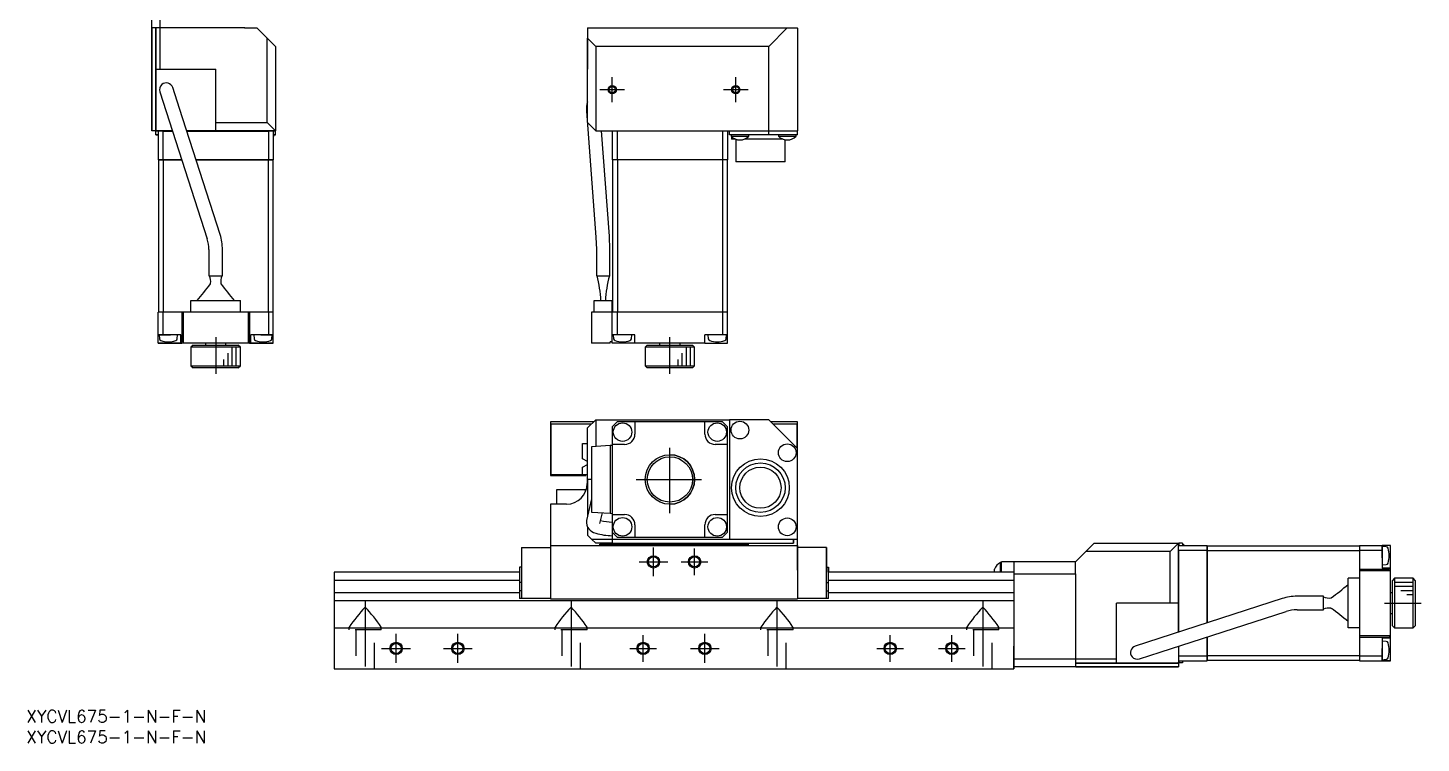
# Model space of a CAD drawing. Extents: x -2 to 690, y -8 to 421.
# Drawn here: x 0.4 to 338.8, y -8 to 165.6 of the extents above; entities that cross this region are included whole.
import ezdxf

# ---------------------------------------------------------------- set-up
doc = ezdxf.new("R2010")
doc.units = 0
doc.header["$LTSCALE"] = 0.5
doc.linetypes.add('CENTER', pattern=[50.8, 31.75, -6.35, 6.35, -6.35])
doc.linetypes.add('DASHED', pattern=[19.05, 12.7, -6.35])
for name, color, linetype in [('MSM_CENTER', 1, 'CENTER'), ('MSM_CONTINUOUS', 7, 'CONTINUOUS'), ('MSM_DASHED', 4, 'DASHED'), ('MSM_NARROW', 5, 'CONTINUOUS'), ('MSM_PART_NUMBER', 7, 'CONTINUOUS')]:
    doc.layers.add(name, color=color, linetype=linetype)
doc.styles.get("Standard").update_dxf_attribs({"font": 'txt.shx', "height": 3, "bigfont": 'bigfont.shx'})

# ---------------------------------------------------------------- blocks, each defined once
blk = doc.blocks.new('*U2')
at = {"layer": 'MSM_PART_NUMBER'}
blk.add_text('XYCVL675-1-N-F-N', height=3, dxfattribs=at).set_placement((0, -3))
blk = doc.blocks.new('*U3')
at = {"layer": 'MSM_PART_NUMBER'}
blk.add_text('XYCVL675-1-N-F-N', height=3, dxfattribs=at).set_placement((0, -8))

msp = doc.modelspace()

# ---------------------------------------------------------------- linework, layer by layer
at = {"layer": 'MSM_CENTER'}
for p, q in [((142.31, 147.62), (142.31, 153.62)), ((172.31, 147.62), (172.31, 153.62)), ((139.31, 150.62), (145.31, 150.62)), ((169.31, 150.62), (175.31, 150.62)), ((46, 90.57), (46, 81.67)), ((156.31, 81.67), (156.31, 90.57)), ((156.31, 47.8), (156.31, 64.2)), ((148.11, 56), (164.51, 56)), ((152.31, 32.5), (152.31, 39.5)), ((162.31, 32.77), (162.31, 39.23)), ((148.81, 36), (155.81, 36)), ((159.08, 36), (165.54, 36)), ((82.31, 26.5), (82.31, 8)), ((132.31, 26.5), (132.31, 8)), ((182.31, 26.5), (182.31, 8)), ((232.31, 26.5), (232.31, 8)), ((329.86, 26), (338.76, 26)), ((89.81, 11.5), (89.81, 18.5)), ((104.81, 11.5), (104.81, 18.5)), ((149.81, 11.77), (149.81, 18.23)), ((164.81, 11.5), (164.81, 18.5)), ((209.81, 11.77), (209.81, 18.23)), ((224.81, 11.77), (224.81, 18.23)), ((86.31, 15), (93.31, 15)), ((101.31, 15), (108.31, 15)), ((146.58, 15), (153.04, 15)), ((161.31, 15), (168.31, 15)), ((206.58, 15), (213.04, 15)), ((221.58, 15), (228.04, 15))]:
    msp.add_line(p, q, dxfattribs=at)
at = {"layer": 'MSM_CONTINUOUS'}
for p, q in [((30.5, 140.62), (30.5, 180.62)), ((32.5, 155.62), (32.5, 180.62)), ((53.11, 165.62), (30.5, 165.62)), ((30.5, 165.52), (30.5, 140.62)), ((31.4, 165.62), (31.4, 140.62)), ((31.5, 165.62), (31.5, 140.62)), ((53, 165.62), (56, 165.62)), ((56, 165.62), (60.5, 161.12)), ((58.5, 142.62), (58.5, 163.12)), ((136.41, 165.62), (136.31, 165.52)), ((136.31, 165.52), (136.31, 155.62)), ((136.31, 142.62), (136.31, 163.12)), ((138.31, 161.12), (136.31, 163.12)), ((136.41, 165.62), (156.16, 165.62)), ((139.31, 165.62), (156.16, 165.62)), ((156.16, 165.62), (184.81, 165.62)), ((156.16, 165.62), (184.31, 165.62)), ((184.81, 165.62), (180.31, 161.12)), ((184.81, 165.62), (187.31, 165.62)), ((187.31, 165.52), (187.21, 165.62)), ((187.31, 165.52), (187.31, 140.62)), ((60.5, 161.12), (60.5, 140.62)), ((138.31, 161.12), (138.31, 140.62)), ((180.31, 161.12), (138.31, 161.12)), ((180.31, 140.62), (180.31, 161.12)), ((31.5, 155.62), (46, 155.62)), ((46, 140.62), (46, 155.62)), ((136.31, 142.62), (136.31, 155.62)), ((32.43, 150.1), (43.94, 114.44)), ((37.22, 146.02), (35.57, 151.11)), ((47.08, 115.45), (37.22, 146.02)), ((46, 142.62), (58.5, 142.62)), ((58.5, 142.62), (60.5, 140.62)), ((136.05, 145.39), (138.35, 114.82)), ((138.31, 140.62), (136.31, 142.62)), ((31.4, 140.62), (30.5, 140.62)), ((31.4, 140.62), (30.5, 140.62)), ((31.4, 140.62), (31.5, 140.72)), ((31.4, 140.62), (31.5, 140.72)), ((31.5, 140.62), (31.5, 140.72)), ((31.6, 140.62), (31.5, 140.62)), ((31.5, 140.52), (31.6, 140.62)), ((35.49, 140.62), (31.5, 140.62)), ((31.5, 139.62), (31.5, 140.52)), ((31.5, 139.62), (31.5, 140.52)), ((32, 140.52), (31.5, 140.52)), ((31.5, 139.62), (32, 139.62)), ((32, 139.62), (31.5, 139.62)), ((31.6, 140.62), (35.49, 140.62)), ((32, 140.62), (32, 133.62)), ((35.49, 140.62), (32.4, 140.62)), ((33.2, 140.52), (33.1, 140.62)), ((33.2, 140.52), (33.2, 133.62)), ((33.2, 140.52), (35.52, 140.52)), ((60.5, 140.62), (38.96, 140.62)), ((38.96, 140.62), (60.4, 140.62)), ((38.96, 140.62), (60.5, 140.62)), ((38.99, 140.52), (58.8, 140.52)), ((58.9, 140.62), (58.8, 140.52)), ((58.8, 140.52), (58.8, 133.62)), ((60, 140.62), (60, 133.62)), ((60.5, 140.52), (60, 140.52)), ((60.5, 139.62), (60, 139.62)), ((60, 139.62), (60.5, 139.62)), ((60, 139.32), (60.15, 139.32)), ((60.15, 139.32), (60.15, 139.62)), ((60.4, 140.62), (60.5, 140.52)), ((60.5, 139.62), (60.5, 140.52)), ((138.31, 140.62), (180.31, 140.62)), ((141.64, 115.07), (139.72, 140.62)), ((142.41, 140.62), (142.31, 140.52)), ((142.31, 140.52), (142.31, 133.62)), ((143.51, 140.62), (143.51, 133.62)), ((169.11, 140.62), (169.11, 133.62)), ((170.31, 140.62), (170.31, 133.62)), ((170.81, 140.52), (170.91, 140.62)), ((170.81, 139.62), (170.81, 140.52)), ((180.31, 140.52), (170.81, 140.52)), ((180.31, 139.62), (170.81, 139.62)), ((171.16, 139.62), (171.16, 139.32)), ((171.16, 139.32), (175.46, 139.32)), ((171.31, 139.18), (171.31, 138.62)), ((175.46, 139.32), (175.46, 139.62)), ((180.27, 140.62), (180.31, 140.52)), ((180.31, 140.62), (187.31, 140.62)), ((180.31, 139.62), (180.31, 140.52)), ((187.31, 140.52), (180.31, 140.52)), ((187.31, 139.62), (180.31, 139.62)), ((182.66, 139.62), (182.66, 139.32)), ((182.66, 139.32), (184.81, 139.32)), ((184.81, 139.32), (186.96, 139.32)), ((186.96, 139.32), (186.96, 139.62)), ((187.21, 140.62), (187.31, 140.52)), ((187.31, 139.62), (187.31, 140.52)), ((172.23, 138.62), (171.31, 138.62)), ((172.31, 138.59), (172.31, 133.12)), ((183.73, 138.62), (174.39, 138.62)), ((184.31, 133.12), (184.31, 138.46)), ((32, 133.62), (37.75, 133.62)), ((37.75, 133.62), (32, 133.62)), ((32.1, 133.62), (32.1, 96.62)), ((33.24, 133.62), (33.24, 96.62)), ((60, 133.62), (41.22, 133.62)), ((41.22, 133.62), (60, 133.62)), ((58.76, 133.62), (58.76, 96.62)), ((59.9, 133.62), (59.9, 96.62)), ((143.51, 133.62), (142.31, 133.62)), ((142.41, 133.62), (142.41, 96.62)), ((169.11, 133.62), (143.51, 133.62)), ((143.55, 133.62), (143.55, 96.62)), ((169.07, 133.62), (169.07, 96.62)), ((170.31, 133.62), (169.11, 133.62)), ((170.21, 133.62), (170.21, 96.62)), ((184.31, 133.12), (172.31, 133.12)), ((141.76, 111.8), (141.64, 115.07)), ((44.35, 111.8), (44.35, 105.42)), ((47.65, 105.42), (47.65, 111.8)), ((138.35, 114.82), (138.46, 111.8)), ((138.46, 111.8), (138.46, 105.42)), ((141.76, 105.42), (141.76, 111.8)), ((44.35, 105.42), (47.65, 105.42)), ((138.46, 105.42), (141.76, 105.42)), ((44.74, 103.56), (44.7, 103.47)), ((40, 96.62), (40, 99.42)), ((40, 99.42), (52, 99.42)), ((52, 96.62), (52, 99.42)), ((137.91, 96.62), (137.91, 99.42)), ((137.91, 99.42), (142.31, 99.42)), ((142.31, 89.12), (142.31, 99.42)), ((60, 96.62), (32, 96.62)), ((32, 89.12), (32, 96.62)), ((33.2, 96.62), (33.2, 91.12)), ((37.75, 96.62), (37.75, 89.42)), ((38.1, 96.62), (38.1, 89.12)), ((53.9, 96.62), (53.9, 89.12)), ((54.25, 96.62), (54.25, 89.42)), ((58.8, 96.62), (58.8, 91.12)), ((60, 89.12), (60, 96.62)), ((137.31, 96.62), (137.31, 89.12)), ((143.51, 96.62), (137.31, 96.62)), ((143.51, 96.62), (143.51, 91.12)), ((169.11, 96.62), (143.51, 96.62)), ((169.11, 96.62), (169.11, 91.12)), ((170.31, 96.62), (169.11, 96.62)), ((170.31, 89.12), (170.31, 96.62)), ((37.5, 91.12), (32, 91.12)), ((32, 91.12), (32.25, 91.12)), ((32, 89.12), (37.78, 89.12)), ((60, 89.12), (32, 89.12)), ((32.25, 91.12), (32.34, 90.13)), ((32.25, 91.12), (35, 91.12)), ((36.66, 90.13), (36.75, 91.12)), ((37.5, 89.12), (37.5, 91.12)), ((37.78, 89.42), (37.75, 89.42)), ((37.78, 89.12), (37.78, 89.42)), ((40.5, 88.62), (40, 88.12)), ((40, 88.12), (40, 83.62)), ((52, 88.12), (40, 88.12)), ((40.5, 88.62), (51.5, 88.62)), ((43.5, 89.12), (43.5, 88.62)), ((48.5, 88.62), (48.5, 89.12)), ((52, 88.12), (51.5, 88.62)), ((52, 83.62), (52, 88.12)), ((54.22, 89.12), (54.22, 89.42)), ((54.22, 89.42), (54.25, 89.42)), ((54.22, 89.12), (60, 89.12)), ((60, 91.12), (54.5, 91.12)), ((54.5, 89.12), (54.5, 91.12)), ((55.25, 91.12), (55.34, 90.13)), ((57, 91.12), (59.75, 91.12)), ((59.66, 90.13), (59.75, 91.12)), ((59.75, 91.12), (60, 91.12)), ((141.81, 89.12), (137.31, 89.12)), ((142.31, 89.42), (141.81, 89.42)), ((141.81, 89.12), (141.81, 89.42)), ((147.81, 91.12), (142.31, 91.12)), ((147.81, 89.12), (142.31, 89.12)), ((142.56, 91.12), (142.64, 90.13)), ((146.97, 90.13), (147.06, 91.12)), ((147.81, 89.12), (147.81, 91.12)), ((164.81, 89.12), (147.81, 89.12)), ((150.81, 88.62), (150.31, 88.12)), ((162.31, 88.12), (150.31, 88.12)), ((150.31, 88.12), (150.31, 83.62)), ((150.81, 88.62), (161.81, 88.62)), ((153.81, 89.12), (153.81, 88.62)), ((158.81, 88.62), (158.81, 89.12)), ((162.31, 88.12), (161.81, 88.62)), ((162.31, 83.62), (162.31, 88.12)), ((170.31, 91.12), (164.81, 91.12)), ((164.81, 89.12), (164.81, 91.12)), ((164.81, 89.12), (170.31, 89.12)), ((165.56, 91.12), (165.64, 90.13)), ((169.97, 90.13), (170.06, 91.12)), ((40, 83.62), (40.5, 83.12)), ((40, 83.62), (52, 83.62)), ((51.5, 83.12), (40.5, 83.12)), ((51.5, 83.12), (52, 83.62)), ((150.31, 83.62), (162.31, 83.62)), ((150.31, 83.62), (150.81, 83.12)), ((161.81, 83.12), (150.81, 83.12)), ((161.81, 83.12), (162.31, 83.62)), ((127.31, 70), (127.31, 57)), ((137.81, 70), (127.31, 70)), ((127.51, 57.1), (127.51, 69.5)), ((127.51, 69.5), (137.31, 69.5)), ((136.31, 68.5), (138.31, 70.5)), ((136.31, 56), (136.31, 68.5)), ((138.31, 70.5), (170.81, 70.5)), ((138.31, 70.5), (138.31, 63.97)), ((143.51, 70), (142.31, 68.8)), ((142.31, 68.8), (142.31, 43.2)), ((147.81, 70), (143.51, 70)), ((147.81, 70), (147.81, 67)), ((164.81, 70), (147.81, 70)), ((164.81, 67), (164.81, 70)), ((169.11, 70), (164.81, 70)), ((170.31, 68.8), (169.11, 70)), ((170.31, 43.2), (170.31, 68.8)), ((170.81, 70.5), (170.81, 41.5)), ((180.31, 70.5), (170.81, 70.5)), ((187.31, 63.5), (180.31, 70.5)), ((187.31, 70), (180.81, 70)), ((181.31, 69.5), (187.11, 69.5)), ((187.11, 69.5), (187.11, 63.7)), ((187.31, 67.5), (187.31, 70)), ((187.31, 63.5), (187.31, 70)), ((135.11, 61.02), (135.11, 64.7)), ((135.11, 64.7), (136.31, 64.7)), ((145.31, 64.5), (142.31, 64.5)), ((170.31, 64.5), (167.31, 64.5)), ((187.31, 63.5), (187.31, 64.5)), ((136.3, 60.34), (135.11, 61.02)), ((141.81, 64.22), (137.31, 63.9)), ((137.31, 63.9), (137.31, 48.1)), ((142.31, 64.25), (141.81, 64.22)), ((141.81, 64.22), (141.81, 47.78)), ((187.31, 41.5), (187.31, 63.5)), ((135.11, 58.98), (136.3, 59.66)), ((135.11, 57.1), (135.11, 58.98)), ((127.31, 57), (135.91, 57)), ((136.31, 57.1), (127.51, 57.1)), ((135.91, 57), (135.91, 57.1)), ((135.91, 57), (135.91, 57.1)), ((136.21, 56.5), (136.21, 55)), ((136.21, 56.5), (136.31, 56.5)), ((137.31, 56), (136.31, 56)), ((136.31, 56), (136.31, 46.98)), ((135.81, 53.5), (128.81, 53.5)), ((128.81, 53.5), (128.81, 50)), ((135.81, 53.04), (135.81, 53.5)), ((137.31, 51.26), (136.09, 46.02)), ((127.31, 50), (127.31, 40)), ((131.21, 50), (127.31, 50)), ((137.31, 48.1), (141.81, 47.78)), ((139.3, 45.27), (139.92, 47.92)), ((141.81, 47.78), (142.31, 47.75)), ((142.31, 47.5), (145.31, 47.5)), ((167.31, 47.5), (170.31, 47.5)), ((136.31, 44.48), (136.31, 42.5)), ((147.81, 45), (147.81, 42)), ((164.81, 42), (164.81, 45)), ((136.31, 42.5), (137.31, 41.5)), ((137.31, 41.5), (142.31, 41.5)), ((137.31, 41.5), (138.31, 40.5)), ((142.31, 43.2), (143.51, 42)), ((142.31, 43.2), (142.31, 41.5)), ((142.31, 41.5), (170.81, 41.5)), ((142.31, 41.4), (142.41, 41.5)), ((142.31, 41.4), (142.31, 40.5)), ((186.31, 41.4), (142.31, 41.4)), ((143.51, 42), (147.81, 42)), ((147.81, 42), (164.81, 42)), ((164.81, 42), (169.11, 42)), ((169.11, 42), (170.31, 43.2)), ((170.81, 41.5), (187.31, 41.5)), ((186.31, 41.5), (186.31, 40.5)), ((186.31, 40.5), (186.31, 41.5)), ((187.31, 34), (187.31, 41.5)), ((187.31, 40), (187.31, 41.5)), ((120.31, 39.5), (120.31, 27.1)), ((120.31, 39.5), (127.31, 39.5)), ((127.31, 40), (139.31, 40)), ((127.31, 40), (127.31, 27)), ((142.31, 40.5), (138.31, 40.5)), ((139.31, 40.3), (175.31, 40.3)), ((139.31, 40), (139.31, 40.3)), ((139.31, 40), (139.31, 40.3)), ((139.31, 40), (187.31, 40)), ((142.31, 40.5), (186.31, 40.5)), ((175.31, 40.3), (175.31, 40)), ((187.31, 40), (187.31, 27)), ((187.31, 39.65), (187.31, 40)), ((194.31, 39.5), (187.31, 39.5)), ((194.31, 27.1), (194.31, 39.5)), ((194.31, 39.5), (194.31, 33.5)), ((254.81, 36), (259.31, 40.5)), ((277.81, 38.5), (257.31, 38.5)), ((259.31, 40.5), (279.81, 40.5)), ((277.81, 38.5), (279.81, 40.5)), ((277.81, 26), (277.81, 38.5)), ((279.81, 18.96), (279.81, 40.5)), ((279.81, 40.4), (279.91, 40.5)), ((279.81, 18.96), (279.81, 40.5)), ((279.81, 40), (286.81, 40)), ((279.81, 38.9), (279.91, 38.8)), ((279.91, 40.5), (279.91, 40)), ((280.81, 40.5), (279.91, 40.5)), ((279.91, 38.8), (286.81, 38.8)), ((279.91, 18.99), (279.91, 38.8)), ((280.81, 40.5), (280.81, 40)), ((281.1, 40.15), (280.81, 40.15)), ((281.1, 40), (281.1, 40.15)), ((286.81, 40), (286.81, 21.22)), ((286.81, 21.22), (286.81, 40)), ((286.81, 39.9), (323.81, 39.9)), ((286.81, 38.76), (323.81, 38.76)), ((323.81, 40), (323.81, 12)), ((323.81, 40), (329.31, 40)), ((323.81, 38.8), (329.31, 38.8)), ((329.31, 40), (329.31, 34.5)), ((331.31, 40), (329.31, 40)), ((329.31, 37), (329.31, 40)), ((330.29, 39.66), (329.31, 39.75)), ((331.31, 37), (331.31, 40)), ((119.81, 34.7), (119.81, 27.1)), ((120.31, 34.7), (119.81, 34.7)), ((194.31, 34.7), (194.81, 34.7)), ((194.81, 27.1), (194.81, 34.7)), ((194.81, 34.7), (194.81, 33.5)), ((235.16, 33.5), (235.16, 34.22)), ((236.61, 33.5), (236.61, 35.85)), ((236.81, 35.85), (236.61, 35.85)), ((254.81, 36), (236.81, 36)), ((236.81, 33.5), (236.81, 36)), ((239.81, 36), (239.81, 10)), ((254.81, 33), (254.81, 36)), ((323.81, 34.25), (331.01, 34.25)), ((323.81, 33.9), (331.31, 33.9)), ((329.31, 35.25), (330.29, 35.34)), ((331.31, 34.5), (329.31, 34.5)), ((331.01, 34.25), (331.01, 34.22)), ((331.31, 34.22), (331.01, 34.22)), ((331.31, 34.22), (331.31, 37)), ((331.31, 15), (331.31, 37)), ((74.81, 33.5), (74.81, 10)), ((119.81, 33.5), (74.81, 33.5)), ((74.81, 31.54), (119.81, 31.54)), ((120.31, 31.02), (119.81, 31.02)), ((194.31, 31.02), (194.81, 31.02)), ((239.81, 33.5), (194.81, 33.5)), ((194.81, 31.54), (239.81, 31.54)), ((254.81, 33), (239.81, 33)), ((254.81, 33.11), (254.81, 10.5)), ((321.01, 20), (321.01, 32)), ((323.81, 32), (321.01, 32)), ((332.31, 32), (331.81, 31.5)), ((331.81, 20.5), (331.81, 31.5)), ((336.81, 32), (332.31, 32)), ((332.31, 32), (332.31, 20)), ((337.31, 31.5), (336.81, 32)), ((336.81, 20), (336.81, 32)), ((337.31, 31.5), (337.31, 20.5)), ((119.81, 28.46), (74.81, 28.46)), ((120.31, 28.98), (119.81, 28.98)), ((127.31, 27.1), (119.81, 27.1)), ((194.81, 27.1), (187.31, 27.1)), ((194.31, 28.98), (194.81, 28.98)), ((239.81, 28.46), (194.81, 28.46)), ((304.97, 27.08), (269.32, 15.57)), ((315.01, 27.65), (308.62, 27.65)), ((315.01, 24.35), (315.01, 27.65)), ((331.81, 28.5), (331.31, 28.5)), ((239.81, 26.5), (74.81, 26.5)), ((127.31, 27), (187.31, 27)), ((279.81, 26), (264.81, 26)), ((264.81, 11.5), (264.81, 26)), ((275.41, 14.07), (305.98, 23.94)), ((308.62, 24.35), (315.01, 24.35)), ((316.86, 24.74), (316.95, 24.7)), ((331.31, 23.5), (331.81, 23.5)), ((331.81, 20.5), (332.31, 20)), ((336.81, 20), (337.31, 20.5)), ((74.81, 20), (239.81, 20)), ((78.57, 20), (78.41, 20.13)), ((86.05, 20), (86.21, 20.13)), ((128.57, 20), (128.41, 20.13)), ((136.05, 20), (136.21, 20.13)), ((178.57, 20), (178.41, 20.13)), ((186.05, 20), (186.21, 20.13)), ((228.57, 20), (228.41, 20.13)), ((236.05, 20), (236.21, 20.13)), ((286.81, 12), (286.81, 17.75)), ((286.81, 17.75), (286.81, 12)), ((323.81, 20), (321.01, 20)), ((323.81, 18.1), (331.31, 18.1)), ((323.81, 17.75), (331.01, 17.75)), ((331.31, 17.5), (329.31, 17.5)), ((329.31, 17.5), (329.31, 12)), ((331.31, 17.78), (331.01, 17.78)), ((331.01, 17.78), (331.01, 17.75)), ((331.31, 17.5), (331.31, 17.78)), ((331.31, 15), (331.31, 17.5)), ((332.31, 20), (336.81, 20)), ((239.81, 10), (239.81, 15.5)), ((270.33, 12.43), (275.41, 14.07)), ((279.81, 15.49), (279.81, 11.5)), ((279.81, 15.49), (279.81, 11.5)), ((279.91, 13.2), (279.91, 15.52)), ((330.29, 16.66), (329.31, 16.75)), ((329.31, 12), (329.31, 15)), ((331.31, 12), (331.31, 15)), ((239.81, 12.5), (264.81, 12.5)), ((279.81, 10.5), (239.81, 10.5)), ((254.81, 11.5), (279.81, 11.5)), ((254.81, 11.4), (279.81, 11.4)), ((254.91, 10.5), (279.81, 10.5)), ((279.81, 11.5), (279.71, 11.5)), ((279.81, 11.4), (279.71, 11.5)), ((279.81, 11.4), (279.71, 11.5)), ((279.91, 13.2), (279.81, 13.1)), ((279.81, 12), (286.81, 12)), ((279.81, 12), (286.81, 12)), ((279.91, 11.5), (279.81, 11.6)), ((279.81, 11.4), (279.81, 10.5)), ((279.81, 11.4), (279.81, 10.5)), ((279.91, 13.2), (286.81, 13.2)), ((279.91, 12), (279.91, 11.5)), ((280.81, 11.5), (279.91, 11.5)), ((280.81, 12), (280.81, 11.5)), ((286.81, 13.24), (323.81, 13.24)), ((286.81, 12.1), (323.81, 12.1)), ((286.81, 12.1), (323.81, 12.1)), ((323.81, 13.2), (329.31, 13.2)), ((323.81, 12), (329.31, 12)), ((323.81, 12), (331.31, 12)), ((329.31, 12.25), (330.29, 12.34)), ((331.31, 12), (329.31, 12)), ((74.81, 10), (239.81, 10))]:
    msp.add_line(p, q, dxfattribs=at)
for centre, radius in [((142.31, 150.62), 0.783), ((172.31, 150.62), 0.783), ((144.81, 67.5), 2.25), ((167.81, 67.5), 2.25), ((173.31, 68), 2.15), ((184.81, 62.5), 2.15), ((156.31, 56), 6), ((156.31, 56), 5.5), ((178.31, 54), 7), ((178.31, 54), 6), ((178.31, 54), 5), ((144.81, 44.5), 2.25), ((167.81, 44.5), 2.25), ((184.81, 44.5), 2.15), ((152.31, 36), 1.23), ((162.31, 36), 1.23), ((89.81, 15), 1.23), ((104.81, 15), 1.23), ((149.81, 15), 1.23), ((164.81, 15), 1.23), ((209.81, 15), 1.23), ((224.81, 15), 1.23)]:
    msp.add_circle(centre, radius, dxfattribs=at)
for centre, radius, start, end in [((34.01, 150.6), 1.65, 130.9854, 197.9782), ((34, 150.61), 1.65, 17.7236, 130.9008), ((142.22, 145.86), 6.19, 162.7799, 184.2978), ((58, 141.42), 3, 311.8103, 315.78), ((173.31, 141.42), 3, 224.22, 315.78), ((184.81, 141.42), 3, 224.22, 315.78), ((35.75, 111.8), 11.9, 359.9931, 17.8657), ((35.76, 111.8), 8.59, 359.9886, 17.8626), ((41.58, 104.1), 3.21, 350.2787, 24.1179), ((50.18, 104.15), 2.97, 154.6953, 192.2257), ((110.97, 98), 28.62, 2.8322, 15.0159), ((167.55, 98.27), 26.91, 164.5953, 177.5566), ((-4.17, 138.77), 60.29, 319.2516, 324.1616), ((87.03, 131.45), 48.58, 215.093, 221.2478), ((32.83, 90.17), 0.5, 185, 252.3708), ((34.5, 95.42), 6, 252.3708, 287.6292), ((36.17, 90.17), 0.5, 287.6292, 355), ((55.83, 90.17), 0.5, 185, 252.3708), ((57.5, 95.42), 6, 252.3708, 287.6292), ((59.17, 90.17), 0.5, 287.6292, 355), ((143.14, 90.17), 0.5, 185, 252.3708), ((144.81, 95.42), 6, 252.3708, 287.6292), ((146.47, 90.17), 0.5, 287.6292, 355), ((166.14, 90.17), 0.5, 185, 252.3708), ((167.81, 95.42), 6, 252.3708, 287.6292), ((169.47, 90.17), 0.5, 287.6292, 355), ((145.31, 67), 2.5, 270, 360), ((167.31, 67), 2.5, 180, 270), ((156.31, 56), 6, 270, 90), ((131.21, 55), 5, 270, 0), ((145.31, 45), 2.5, 360, 90), ((167.31, 45), 2.5, 90, 180), ((138.72, 45.63), 2.67, 172.8096, 260.973), ((142.34, 55.57), 9.91, 253.2914, 269.8447), ((142.37, 55.63), 13.28, 252.1748, 269.7441), ((279.01, 38), 3, 41.8103, 45.78), ((330.25, 39.17), 0.5, 17.6292, 85), ((325.01, 37.5), 6, 342.3708, 17.6291), ((238.17, 33), 3.25, 118.7266, 157.939), ((330.25, 35.83), 0.5, 275, 342.3708), ((288.98, 67.03), 48.58, 305.093, 311.2478), ((308.62, 15.75), 11.9, 89.9931, 107.8657), ((316.28, 30.18), 2.97, 244.6953, 282.2258), ((104.74, 3.04), 31.38, 135.6092, 147.0188), ((59.88, 3.04), 31.38, 32.9812, 44.3908), ((154.74, 3.04), 31.38, 135.6092, 147.0188), ((109.88, 3.04), 31.38, 32.9812, 44.3908), ((204.74, 3.04), 31.38, 135.6092, 147.0188), ((159.88, 3.04), 31.38, 32.9812, 44.3908), ((254.74, 3.04), 31.38, 135.6092, 147.0188), ((209.88, 3.04), 31.38, 32.9812, 44.3908), ((308.62, 15.76), 8.59, 89.9886, 107.8626), ((316.32, 21.58), 3.21, 80.2787, 114.1179), ((281.65, -24.17), 60.29, 49.2516, 54.1616), ((269.82, 14), 1.65, 107.7236, 220.9008), ((330.25, 16.17), 0.5, 17.6292, 85), ((325.01, 14.5), 6, 342.3708, 17.6291), ((269.82, 14.01), 1.65, 220.9854, 287.9782), ((330.25, 12.83), 0.5, 275, 342.3708)]:
    msp.add_arc(centre, radius, start, end, dxfattribs=at)
at = {"layer": 'MSM_DASHED'}
for p, q in [((78.41, 19.5), (78.41, 20.13)), ((86.21, 19.5), (78.41, 19.5)), ((80.06, 19.5), (80.06, 10)), ((84.56, 10), (84.56, 19.5)), ((86.21, 19.5), (86.21, 20.13)), ((128.41, 19.5), (128.41, 20.13)), ((136.21, 19.5), (128.41, 19.5)), ((130.06, 19.5), (130.06, 10)), ((134.56, 10), (134.56, 19.5)), ((136.21, 19.5), (136.21, 20.13)), ((178.41, 19.5), (178.41, 20.13)), ((186.21, 19.5), (178.41, 19.5)), ((180.06, 19.5), (180.06, 10)), ((184.56, 10), (184.56, 19.5)), ((186.21, 19.5), (186.21, 20.13)), ((228.41, 19.5), (228.41, 20.13)), ((236.21, 19.5), (228.41, 19.5)), ((230.06, 19.5), (230.06, 10)), ((234.56, 10), (234.56, 19.5)), ((236.21, 19.5), (236.21, 20.13))]:
    msp.add_line(p, q, dxfattribs=at)
at = {"layer": 'MSM_NARROW'}
for p, q in [((50, 83.62), (50, 88.12)), ((51, 83.62), (51, 88.12)), ((160.31, 83.62), (160.31, 88.12)), ((161.31, 83.62), (161.31, 88.12)), ((48, 83.62), (48, 85.12)), ((49, 83.62), (49, 86.62)), ((158.31, 83.62), (158.31, 85.12)), ((159.31, 83.62), (159.31, 86.62)), ((336.81, 31), (332.31, 31)), ((336.81, 30), (332.31, 30)), ((336.81, 29), (333.81, 29)), ((336.81, 28), (335.31, 28))]:
    msp.add_line(p, q, dxfattribs=at)
for centre, radius in [((142.31, 150.62), 1), ((172.31, 150.62), 1), ((152.31, 36), 1.5), ((162.31, 36), 1.5), ((89.81, 15), 1.5), ((104.81, 15), 1.5), ((149.81, 15), 1.5), ((164.81, 15), 1.5), ((209.81, 15), 1.5), ((224.81, 15), 1.5)]:
    msp.add_circle(centre, radius, dxfattribs=at)

# ---------------------------------------------------------------- block references
at = {"layer": 'MSM_CONTINUOUS'}
for name in ['*U2', '*U3']:
    msp.add_blockref(name, (0, 0), dxfattribs=at)

doc.saveas('drawing.dxf')
